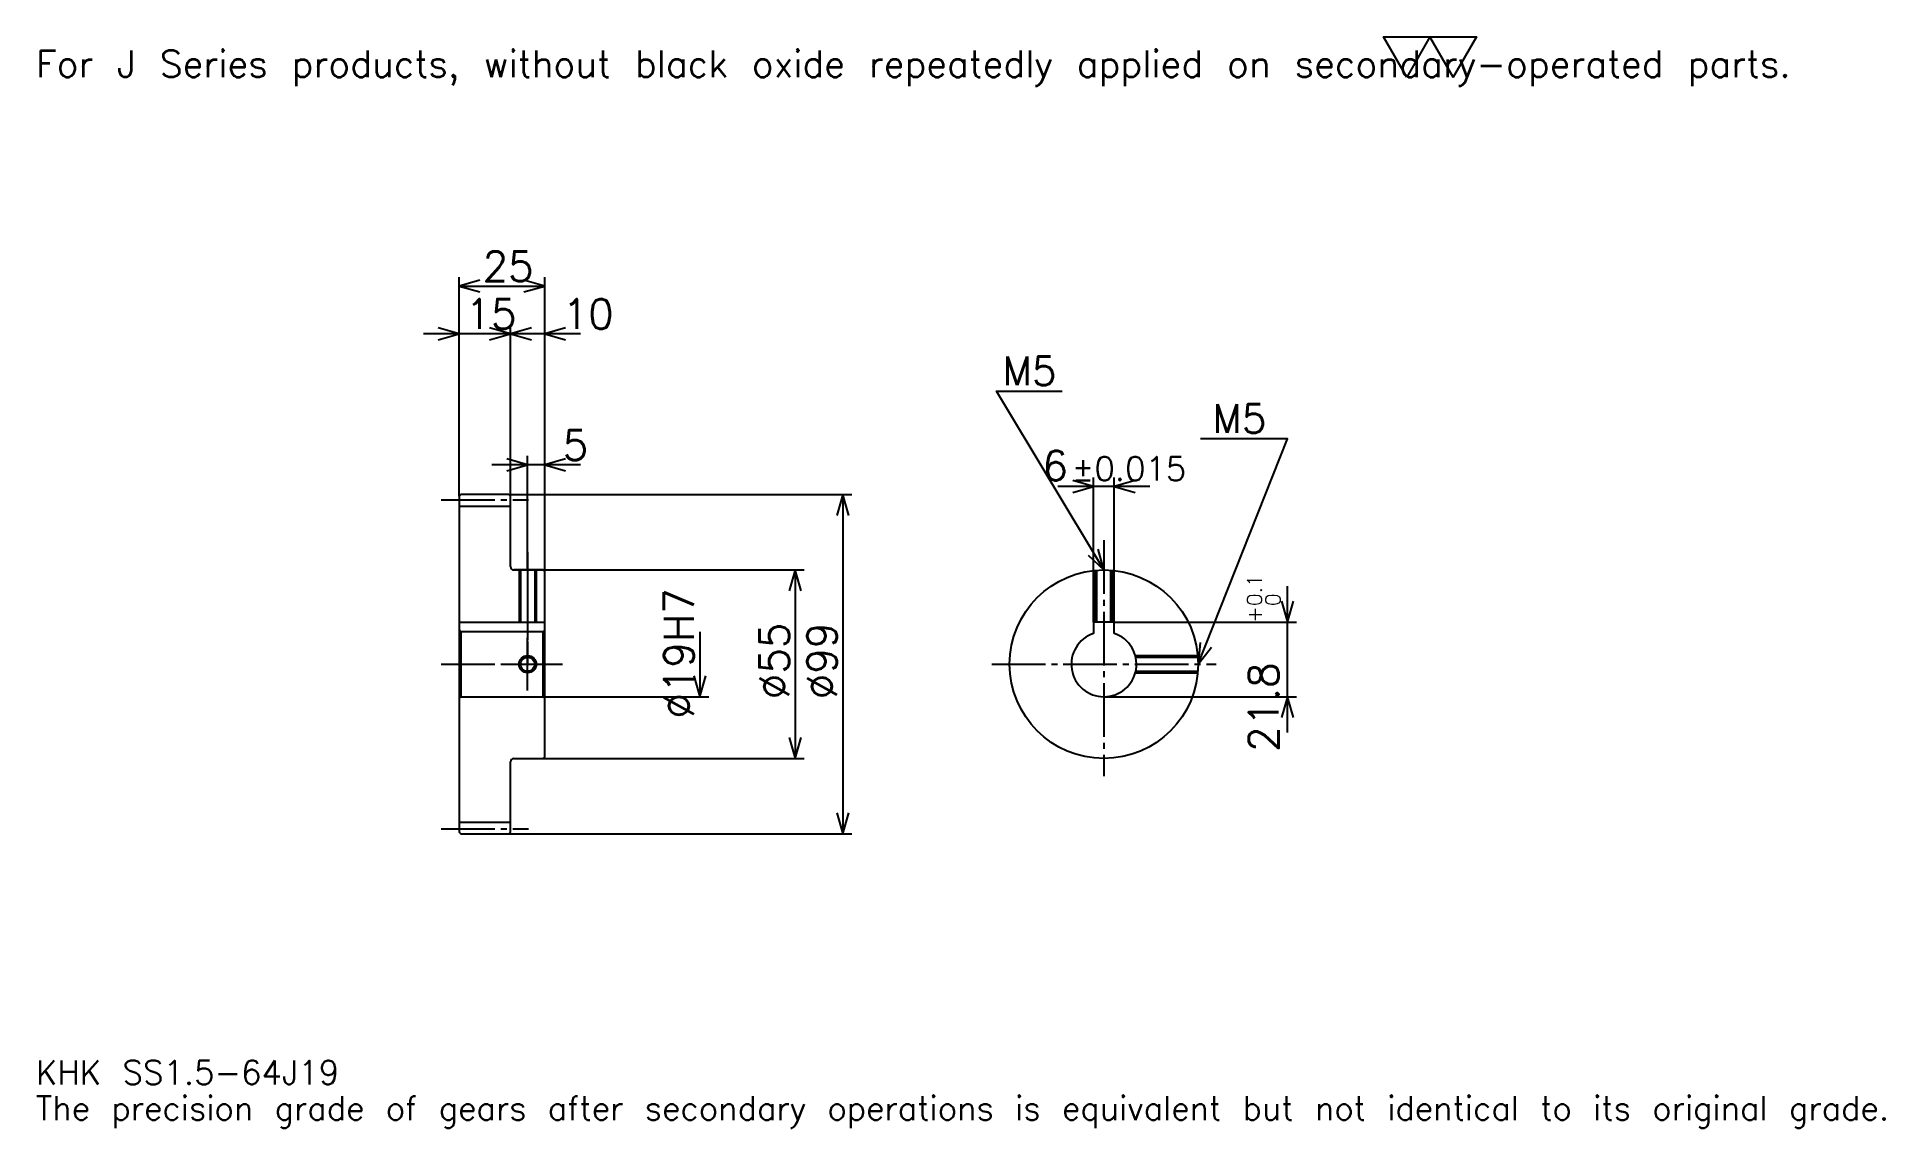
# Model space of a CAD drawing. Extents: x 18 to 557, y 6 to 325.
import ezdxf

# ---------------------------------------------------------------- set-up
doc = ezdxf.new("R2010")
doc.units = 0
doc.linetypes.add('DASHDOT', pattern=[20.869564, 15.652174, -1.73913, 1.73913, -1.73913])
doc.layers.get('0').update_dxf_attribs({"linetype": 'CONTINUOUS'})
doc.layers.add('DASHDOT', color=6, linetype='DASHDOT')
doc.styles.add('KANJI', font='TXT', dxfattribs={"bigfont": 'BIGFONT'})

msp = doc.modelspace()

# ---------------------------------------------------------------- linework, layer by layer
at = {"color": 5}
for p, q in [((140.869568, 191.239136), (140.869568, 254.717407)), ((165.869568, 191.239136), (165.869568, 254.717407)), ((140.869568, 252.108704), (165.869568, 252.108704)), ((166.304352, 238.195648), (130.434784, 238.195648)), ((176.304352, 238.195648), (145.434784, 238.195648)), ((155.869568, 191.239136), (155.869568, 240.804352)), ((176.304352, 199.934784), (150.434784, 199.934784)), ((160.869568, 191.239136), (160.869568, 202.543488)), ((326.021729, 154.039139), (326.021729, 196.195648)), ((332.021729, 154.039139), (332.021729, 196.195648)), ((140.869568, 190.739136), (140.869568, 191.239136)), ((155.369568, 191.239136), (165.869568, 191.239136)), ((155.869568, 190.739136), (155.869568, 191.239136)), ((160.869568, 169.239136), (160.869568, 191.239136)), ((160.869568, 169.239136), (160.869568, 191.239136)), ((165.869568, 191.239136), (255.434784, 191.239136)), ((165.869568, 168.739136), (165.869568, 191.239136)), ((252.82608, 191.239136), (252.82608, 92.239136)), ((342.456543, 193.58696), (315.586975, 193.58696)), ((156.869568, 169.239136), (165.869568, 169.239136)), ((165.869568, 169.239136), (241.521744, 169.239136)), ((238.913055, 169.239136), (238.913055, 114.239136)), ((382.608704, 121.804352), (382.608704, 164.473923)), ((211.08696, 151.239136), (211.08696, 132.239136)), ((332.021729, 154.039139), (385.217407, 154.039139)), ((165.869568, 132.239136), (213.695648, 132.239136)), ((329.021729, 132.239136), (385.217407, 132.239136)), ((156.869568, 114.239136), (165.869568, 114.239136)), ((165.869568, 114.239136), (241.521744, 114.239136)), ((155.369568, 92.239136), (165.869568, 92.239136)), ((165.869568, 92.239136), (255.434784, 92.239136))]:
    msp.add_line(p, q, dxfattribs=at)
at = {"color": 4}
for p, q in [((140.869568, 187.864136), (155.869568, 187.864136)), ((140.869568, 154.039139), (165.869568, 154.039139)), ((141.369568, 151.239136), (141.369568, 132.239136)), ((165.369568, 151.239136), (165.869568, 151.739136)), ((165.369568, 132.239136), (165.869568, 131.739136)), ((140.869568, 95.614136), (155.869568, 95.614136))]:
    msp.add_line(p, q, dxfattribs=at)
at = {"color": 7}
msp.add_lwpolyline([(417.391296, 313.043488), (410.608673, 324.800018), (437.739136, 324.800018), (430.956512, 313.043488), (424.17392, 324.800018), (417.391296, 313.043488)], dxfattribs=at)
at = {"color": 5}
for points in [[(146.956528, 253.847839), (140.869568, 252.108704), (146.956528, 250.369568)], [(159.782608, 250.369568), (165.869568, 252.108704), (159.782608, 253.847839)], [(134.782608, 236.456528), (140.869568, 238.195648), (134.782608, 239.934784)], [(149.782608, 236.456528), (155.869568, 238.195648), (149.782608, 239.934784)], [(161.956528, 239.934784), (155.869568, 238.195648), (161.956528, 236.456528)], [(171.956528, 239.934784), (165.869568, 238.195648), (171.956528, 236.456528)], [(329.021729, 169.239136), (297.717407, 221.413055), (316.847839, 221.413055)], [(356.521729, 141.739136), (382.608704, 207.5), (357.217407, 207.5)], [(154.782608, 198.195648), (160.869568, 199.934784), (154.782608, 201.67392)], [(171.956528, 201.67392), (165.869568, 199.934784), (171.956528, 198.195648)], [(319.934784, 191.847824), (326.021729, 193.58696), (319.934784, 195.326096)], [(338.108704, 195.326096), (332.021729, 193.58696), (338.108704, 191.847824)], [(254.565216, 185.152176), (252.82608, 191.239136), (251.08696, 185.152176)], [(324.398743, 173.563889), (329.021729, 169.239136), (327.381317, 175.353424)], [(240.652176, 163.152176), (238.913055, 169.239136), (237.17392, 163.152176)], [(380.869568, 160.126099), (382.608704, 154.039139), (384.347839, 160.126099)], [(357.149658, 148.038452), (356.521729, 141.739136), (360.382812, 146.755875)], [(209.347839, 138.326096), (211.08696, 132.239136), (212.82608, 138.326096)], [(384.347839, 126.152176), (382.608704, 132.239136), (380.869568, 126.152176)], [(237.17392, 120.326096), (238.913055, 114.239136), (240.652176, 120.326096)], [(251.08696, 98.326096), (252.82608, 92.239136), (254.565216, 98.326096)]]:
    msp.add_lwpolyline(points, dxfattribs=at)
at = {"color": 4}
for points in [[(155.869568, 170.239136), (155.869568, 190.739136), (155.369568, 191.239136), (141.369568, 191.239136), (140.869568, 190.739136), (140.869568, 131.739136)], [(156.869568, 114.239136), (165.369568, 114.239136), (165.869568, 114.739136), (165.869568, 168.739136), (165.369568, 169.239136), (156.869568, 169.239136)], [(158.369568, 169.239136), (158.369568, 154.039139)], [(158.804565, 169.239136), (158.804565, 154.039139)], [(162.93457, 169.239136), (162.93457, 154.039139)], [(163.369568, 169.239136), (163.369568, 154.039139)], [(326.521729, 154.039139), (326.521729, 169.125259)], [(326.956726, 154.039139), (326.956726, 169.161499)], [(331.086731, 154.039139), (331.086731, 169.161499)], [(331.521729, 154.039139), (331.521729, 169.125259)], [(140.869568, 131.739136), (141.369568, 132.239136), (165.369568, 132.239136), (165.369568, 151.239136), (141.369568, 151.239136), (140.869568, 151.739136)], [(332.021729, 150.753021), (332.021729, 154.039139), (326.021729, 154.039139), (326.021729, 150.753021)], [(338.18689, 144.239136), (356.407867, 144.239136)], [(338.294617, 143.804138), (356.444092, 143.804138)], [(338.18689, 139.239136), (356.407867, 139.239136)], [(338.294617, 139.674133), (356.444092, 139.674133)], [(140.869568, 131.739136), (140.869568, 92.739136), (141.369568, 92.239136), (155.369568, 92.239136), (155.869568, 92.739136), (155.869568, 113.239136)]]:
    msp.add_lwpolyline(points, dxfattribs=at)
for centre, radius in [((329.021729, 141.739136), 27.5), ((160.869568, 141.739136), 2.065)]:
    msp.add_circle(centre, radius, dxfattribs=at)
at = {"color": 7}
msp.add_circle((160.869568, 141.739136), 2.5, dxfattribs=at)
at = {"color": 4}
for centre, radius, start, end in [((156.869568, 170.239136), 1, 180, 270), ((329.021729, 141.739136), 9.5, 108.40848033, 71.59151967), ((156.869568, 113.239136), 1, 90, 180)]:
    msp.add_arc(centre, radius, start, end, dxfattribs=at)
at = {"layer": 'DASHDOT', "color": 7}
for p, q in [((135.652176, 189.739136), (161.08696, 189.739136)), ((329.021729, 177.934784), (329.021729, 109.021744)), ((160.869568, 169.239136), (160.869568, 141.739136)), ((135.652176, 141.739136), (171.08696, 141.739136)), ((296.304352, 141.739136), (361.739136, 141.739136)), ((135.652176, 93.739136), (161.08696, 93.739136))]:
    msp.add_line(p, q, dxfattribs=at)
for points in [[(160.869568, 174.456528), (160.869568, 148.821747)], [(160.869568, 134.021744), (160.869568, 149.456528)], [(153.152176, 141.739136), (168.58696, 141.739136)]]:
    msp.add_lwpolyline(points, dxfattribs=at)

# ---------------------------------------------------------------- texts
at = {"color": 7, "style": 'KANJI'}
for s, height, p in [('For J Series products, without black oxide repeatedly applied on secondary-operated parts.', 7.826087, (17.391304, 313.043488)), ('25', 8.695652, (147.717392, 253.5)), ('15', 8.695652, (142.717392, 239.58696)), ('10', 8.695652, (171.08696, 239.58696)), ('M5', 8.347826, (299.456543, 223.152176)), ('M5', 8.347826, (360.695679, 209.239136)), ('5', 8.695652, (171.08696, 201.326096)), ('6', 8.695652, (311.072205, 195.326096)), ('%%p0.015', 6.956522, (319.67981, 195.326096)), ('KHK SS1.5-64J19', 6.956522, (17.391304, 19.130434)), ('The precision grade of gears after secondary operations is equivalent but not identical to its original grade.', 6.956522, (17.391304, 8.695652))]:
    msp.add_text(s, height=height, dxfattribs=at).set_placement(p)
for s, height, p in [('%%c19H7', 8.695652, (209.347839, 125.869568)), ('0.1', 4.347826, (375.130432, 158.672501)), ('0', 4.347826, (380.521729, 158.672501)), ('+', 4.347826, (375.130432, 153.802948)), ('%%c55', 8.695652, (237.17392, 131.521744)), ('%%c99', 8.695652, (251.08696, 131.521744)), ('21.8', 8.695652, (380, 116.164719))]:
    msp.add_text(s, height=height, rotation=90, dxfattribs=at).set_placement(p)

doc.saveas('drawing.dxf')
